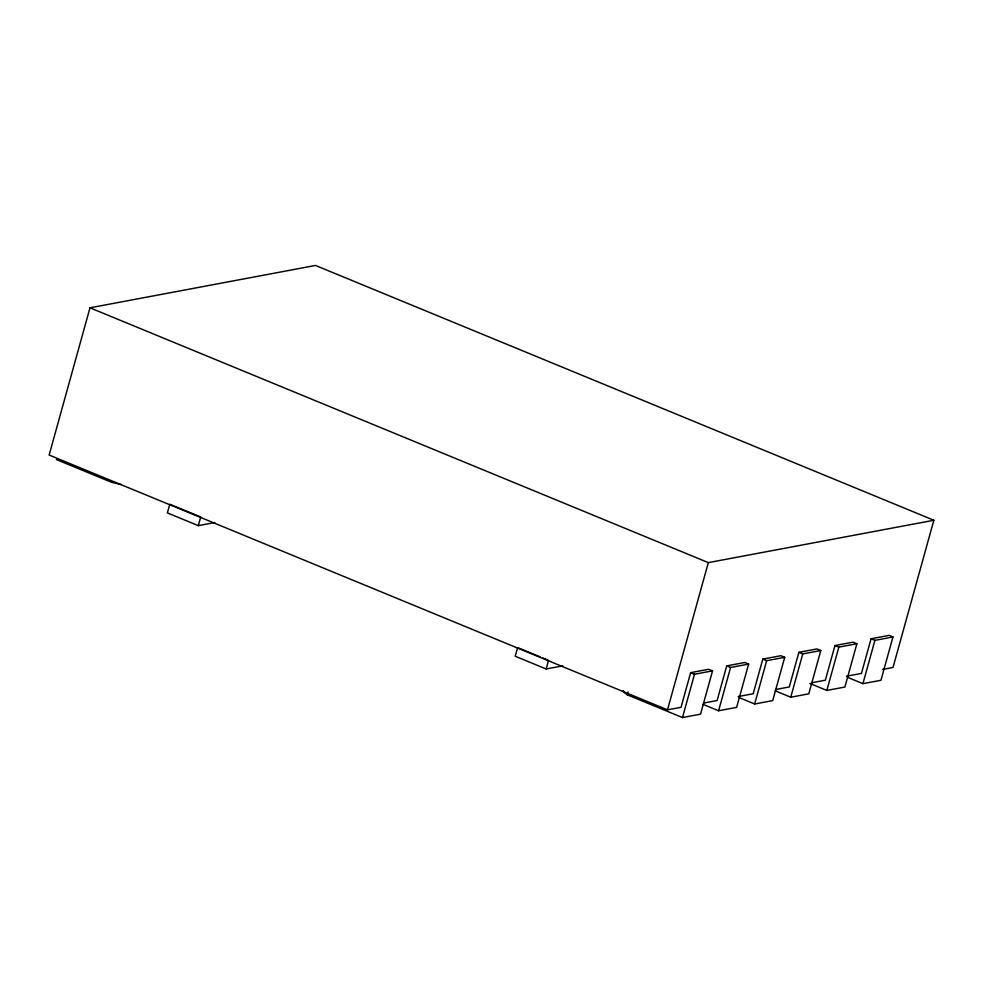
<?xml version="1.0" encoding="UTF-8"?>
<svg xmlns="http://www.w3.org/2000/svg" width="983" height="983" viewBox="0 0 983 983"><rect width="100%" height="100%" fill="white"/><g stroke="black" fill="none" stroke-linecap="round" stroke-linejoin="round"><path stroke-width="1.47" d="M882.501 669.448L893.019 667.469L933.85 520.253L315.494 265.447L89.981 307.814L49.15 455.031L667.506 709.837L681.035 707.305L690.644 672.655L708.682 669.276L712.552 670.861L700.535 714.162L682.497 717.553L627.289 694.809L624.193 692.499L623.197 690.558M198.32 525.647L200.716 516.984L169.801 504.242L167.393 512.905L198.32 525.647L214.786 522.551M540.109 656.841L517.623 647.576L515.227 656.239L546.143 668.968L548.539 660.318M627.289 694.809L628.1 691.921M667.506 709.837L708.325 562.62L933.85 520.253M682.497 717.553L694.502 674.252L712.552 670.861M703.005 704.356L718.585 710.77L736.623 707.379L748.628 664.09L744.77 662.493L726.72 665.884L717.123 700.523L703.582 703.066M718.585 710.77L730.59 667.469L748.628 664.09M739.093 697.574L754.661 704L772.712 700.609L784.717 657.308L780.846 655.71L762.808 659.101L753.199 693.74L738.172 696.566M754.661 704L766.666 660.699L784.717 657.308M775.182 690.803L790.75 697.217L808.788 693.826L820.793 650.525L816.934 648.94L798.896 652.319L789.288 686.957L775.759 689.501M790.75 697.217L802.755 653.916L820.793 650.525M809.845 683.443L826.826 690.435L844.876 687.043L856.881 643.742L853.011 642.157L834.972 645.548L825.364 680.187L811.835 682.73M826.826 690.435L838.843 647.133L856.881 643.742M847.346 677.238L862.914 683.652L880.952 680.273L892.957 636.972L889.099 635.374L871.061 638.766L861.452 673.404L846.412 676.23M862.914 683.652L874.919 640.363L892.957 636.972M546.143 668.968L562.681 665.872M121.302 484.558L111.62 482.309L56.412 459.553M89.981 307.814L708.325 562.62M871.061 638.766L874.919 640.363M834.972 645.548L838.843 647.133M798.896 652.319L802.755 653.916M762.808 659.101L766.666 660.699M726.72 665.884L730.59 667.469M690.644 672.655L694.502 674.252M542.923 657.996L547.138 659.74"/></g></svg>
